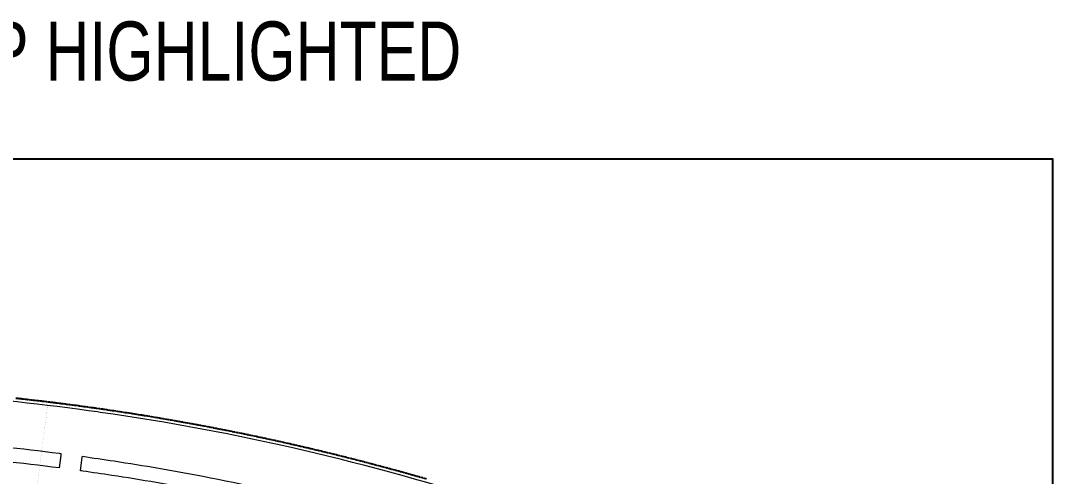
# Model space of a CAD drawing. Header units: centimetres. Extents: x -6122352 to 6876996, y -1694241 to 2592194.
# Drawn here: x -4150355 to -2384800, y 375839 to 1156066 of the extents above; entities that cross this region are included whole.
import ezdxf

# ---------------------------------------------------------------- set-up
doc = ezdxf.new("R2010")
doc.units = ezdxf.units.CM
doc.header["$MEASUREMENT"] = 0
doc.linetypes.add('23585-XR-AR-DAMAC PLOT LIMITS$0$PHANTOM2', pattern=[1.25, 0.625, -0.125, 0.125, -0.125, 0.125, -0.125])
doc.layers.add('23585-XR-AR-DAMAC PLOT LIMITS$0$1-Open Space', color=7, linetype='Continuous', lineweight=5, true_color=0x90cf5a)
doc.layers.add('23585-XR-AR-DAMAC PLOT LIMITS$0$D-Phase New', color=7, linetype='Continuous', true_color=0x000080)
for name, color, linetype in [('23585-XR-AR-DAMAC PLOT LIMITS$0$PROJECT_LIMIT', 1, 'Continuous'), ('@MI-REF LAYER', 7, 'Continuous'), ('@MI-TYPE-01', 30, 'Continuous')]:
    doc.layers.add(name, color=color, linetype=linetype)
doc.layers.add('A-ANNO-TEXT', color=3, linetype='Continuous', lineweight=25)
doc.styles.add('MI-2.5mm-Maldives', font='swissc.ttf', dxfattribs={"width": 0.9, "height": 2.5})

# ---------------------------------------------------------------- blocks, each defined once
blk = doc.blocks.new('23585-XR-AR-DAMAC PLOT LIMITS')
at = {"layer": '23585-XR-AR-DAMAC PLOT LIMITS$0$1-Open Space', "color": 251, "true_color": 0x636466}
blk.add_lwpolyline([(497288.7, 2770359.3, 0.043207), (496708.6, 2769961.4, 0.001242), (496692.9, 2769948.5), (496678.2, 2769936.2, 0.031944), (496276.4, 2769553.2, 0.003095)], format="xyb", dxfattribs=at)
blk.add_lwpolyline([(496593, 2769871.6), (496605.3, 2769882.3), (496613.6, 2769889.5), (496617.6, 2769893), (496629.9, 2769903.6), (496637.8, 2769910.4), (496642.2, 2769914.2), (496654.7, 2769924.7), (496667.1, 2769935.2), (496679.6, 2769945.7), (496692.2, 2769956.1), (496695.1, 2769958.5), (496704.7, 2769966.4), (496717.3, 2769976.7), (496730, 2769986.9), (496742.7, 2769997.1), (496755.4, 2770007.3), (496768.2, 2770017.4), (496781.1, 2770027.4), (496793.9, 2770037.4), (496800.1, 2770042.2), (496806.8, 2770047.4), (496819.8, 2770057.3), (496832.7, 2770067.1), (496845.8, 2770076.9), (496858.8, 2770086.6), (496871.9, 2770096.3), (496885, 2770105.9), (496898.2, 2770115.5), (496911.4, 2770125.1), (496924.7, 2770134.5), (496938, 2770144), (496951.3, 2770153.4), (496964.6, 2770162.7), (496978, 2770171.9), (496991.5, 2770181.2), (496997.5, 2770185.3), (497004.9, 2770190.3), (497018.4, 2770199.4), (497032, 2770208.5), (497045.6, 2770217.5), (497059.2, 2770226.4), (497072.8, 2770235.3), (497086.5, 2770244.2), (497100.2, 2770252.9), (497102.1, 2770254.2), (497114, 2770261.7), (497127.7, 2770270.4), (497141.6, 2770279), (497155.4, 2770287.6), (497169.3, 2770296.1)], dxfattribs=at)
for points in [[(497266.7, 2770226.1, 0.012831), (497092.6, 2770116.6, 0.012932), (496923.1, 2769997.3, 0.009595), (496801.5, 2769903.1, 0.003148), (496762.4, 2769871.2, 0.000231), (496759.5, 2769868.9), (496744.3, 2769886.8, -0.018299), (496743.4, 2769888, -0.003391), (496785.8, 2769922.6, -0.009594), (496908.2, 2770017.3, -0.012933), (497078.8, 2770137.4, -0.012823), (497253.8, 2770247.6)], [(496731.4, 2769845.4, 0.012237), (496584.5, 2769715.3, 0.000192), (496582.2, 2769713.2, 0.030639), (496445, 2769572.5, 0.030044), (496328.1, 2769419.2), (496320.4, 2769426.3), (496309.5, 2769436.4, -0.029687), (496427, 2769590, -0.030359), (496565.2, 2769731.6, -0.000191), (496567.5, 2769733.7, -0.012006), (496712.5, 2769862.1, -0.000209), (496715, 2769864.3, -0.044698), (496717.6, 2769861.7)]]:
    blk.add_lwpolyline(points, format="xyb", close=True, dxfattribs=at)
at = {"layer": '23585-XR-AR-DAMAC PLOT LIMITS$0$D-Phase New', "color": 8, "const_width": 0.1}
for points in [[(497169.3, 2770296.1), (497155.4, 2770287.6), (497141.6, 2770279), (497127.7, 2770270.4), (497114, 2770261.7), (497100.2, 2770252.9), (497086.5, 2770244.2), (497072.8, 2770235.3), (497059.2, 2770226.4), (497045.6, 2770217.5), (497032, 2770208.5), (497018.4, 2770199.4), (497018.2, 2770199.3), (497004.9, 2770190.3), (496997.5, 2770185.3), (496991.5, 2770181.2), (496978, 2770171.9), (496964.6, 2770162.7), (496951.3, 2770153.4), (496938, 2770144), (496924.7, 2770134.5), (496911.4, 2770125.1), (496898.2, 2770115.5), (496885, 2770105.9), (496871.9, 2770096.3), (496858.8, 2770086.6), (496845.8, 2770076.9), (496832.7, 2770067.1), (496819.8, 2770057.3), (496806.8, 2770047.4), (496800.1, 2770042.2), (496793.9, 2770037.4), (496781.1, 2770027.4), (496768.2, 2770017.4), (496755.4, 2770007.3), (496742.7, 2769997.1), (496730, 2769986.9), (496717.3, 2769976.7), (496704.7, 2769966.4), (496695.1, 2769958.5), (496692.2, 2769956.1), (496679.6, 2769945.7), (496667.1, 2769935.2), (496654.7, 2769924.7), (496642.2, 2769914.2), (496637.8, 2769910.4), (496635, 2769908), (496746.3, 2769775.1, -0.043454)], [(496192.2, 2769196.2, -0.049904), (496746.3, 2769775.1), (496635, 2769908), (496629.9, 2769903.6), (496617.6, 2769893), (496613.6, 2769889.5), (496605.3, 2769882.3), (496593, 2769871.6)]]:
    blk.add_lwpolyline(points, format="xyb", dxfattribs=at)
at = {"layer": '23585-XR-AR-DAMAC PLOT LIMITS$0$PROJECT_LIMIT', "linetype": '23585-XR-AR-DAMAC PLOT LIMITS$0$PHANTOM2', "ltscale": 5}
blk.add_lwpolyline([(496593, 2769871.6), (496605.3, 2769882.3), (496613.6, 2769889.5), (496617.6, 2769893), (496629.9, 2769903.6), (496637.8, 2769910.4), (496642.2, 2769914.2), (496654.7, 2769924.7), (496667.1, 2769935.2), (496679.6, 2769945.7), (496692.2, 2769956.1), (496695.1, 2769958.5), (496704.7, 2769966.4), (496717.3, 2769976.7), (496730, 2769986.9), (496742.7, 2769997.1), (496755.4, 2770007.3), (496768.2, 2770017.4), (496781.1, 2770027.4), (496793.9, 2770037.4), (496800.1, 2770042.2), (496806.8, 2770047.4), (496819.8, 2770057.3), (496832.7, 2770067.1), (496845.8, 2770076.9), (496858.8, 2770086.6), (496871.9, 2770096.3), (496885, 2770105.9), (496898.2, 2770115.5), (496911.4, 2770125.1), (496924.7, 2770134.5), (496938, 2770144), (496951.3, 2770153.4), (496964.6, 2770162.7), (496978, 2770171.9), (496991.5, 2770181.2), (496997.5, 2770185.3), (497004.9, 2770190.3), (497018.4, 2770199.4), (497032, 2770208.5), (497045.6, 2770217.5), (497059.2, 2770226.4), (497072.8, 2770235.3), (497086.5, 2770244.2), (497100.2, 2770252.9), (497102.1, 2770254.2), (497114, 2770261.7), (497127.7, 2770270.4), (497141.6, 2770279), (497155.4, 2770287.6), (497169.3, 2770296.1)], dxfattribs=at)
blk = doc.blocks.new('A$Cf093b529')
at = {"layer": 'A-ANNO-TEXT'}
blk.add_blockref('23585-XR-AR-DAMAC PLOT LIMITS', (-495392, -2768603.4), dxfattribs=at)

msp = doc.modelspace()

# ---------------------------------------------------------------- linework, layer by layer
msp.add_lwpolyline([(-6122351.86136, 919491.60987), (-2384799.55793, 919491.60987), (-2384799.55793, -1114642.83198), (-6122351.86136, -1114642.83198)], close=True)

# ---------------------------------------------------------------- block references
at = {"layer": '@MI-REF LAYER', "xscale": 999.9999999999999, "yscale": 999.9999999999999, "zscale": 999.9999999999999, "rotation": 312.4882903633292}
msp.add_blockref('A$Cf093b529', (-5904718.73535, 539022.72011), dxfattribs=at)

# ---------------------------------------------------------------- texts
at = {"layer": '@MI-TYPE-01', "insert": (-5386224.91812, 1154560.69955), "char_height": 101000, "attachment_point": 1, "style": 'MI-2.5mm-Maldives'}
msp.add_mtext_dynamic_manual_height_columns('KEYPLAN - WITH GROUP HIGHLIGHTED', width=2406696.4878789, gutter_width=12.5, heights=[0], dxfattribs=at)

doc.saveas('drawing.dxf')
